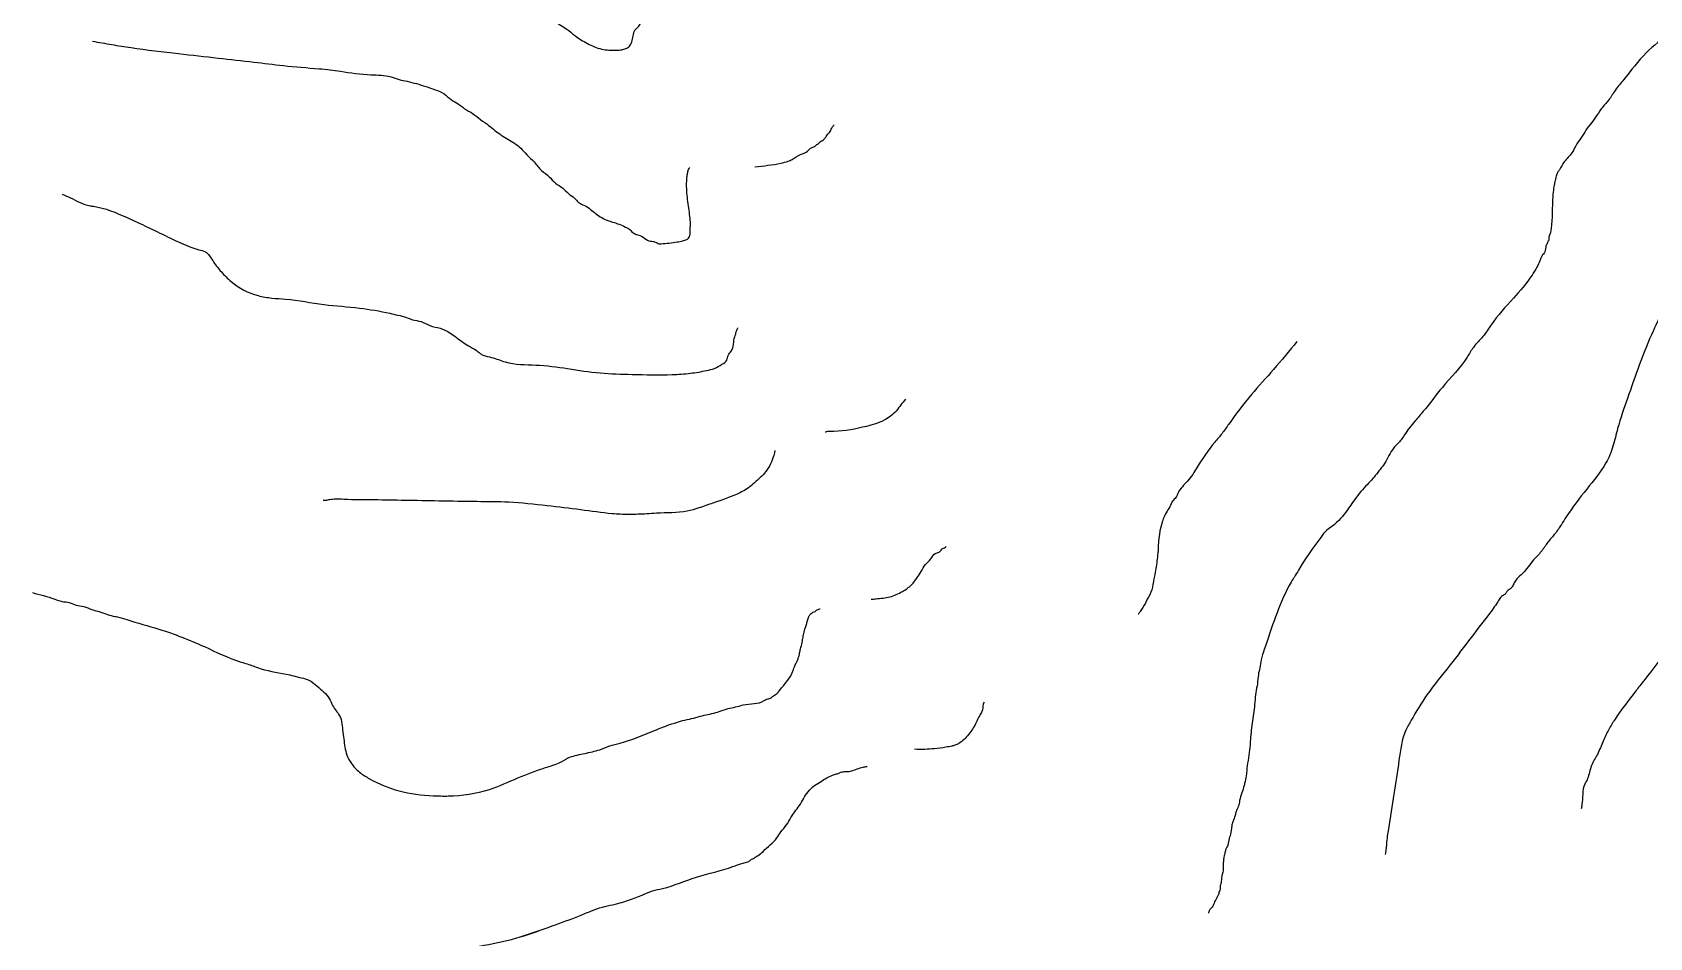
# Model space of a CAD drawing. Extents: x 366044 to 388405, y 4538112 to 4547939.
# Drawn here: x 384306.9 to 384417.3, y 4538317.9 to 4538379.7 of the extents above; entities that cross this region are included whole.
import ezdxf

# ---------------------------------------------------------------- set-up
doc = ezdxf.new("R2010")
doc.units = 0
for name, color, linetype in [('_DOSYADAN_EKLENDI', 7, 'Continuous'), ('Egri_1m', 7, 'Continuous'), ('NADI', 7, 'Continuous')]:
    doc.layers.add(name, color=color, linetype=linetype)

msp = doc.modelspace()

# ---------------------------------------------------------------- linework, layer by layer
at = {"layer": '_DOSYADAN_EKLENDI'}
for points in [[(384307.16397753253, 4538390.470459883), (384310.1626294626, 4538389.980116782), (384313.9844414114, 4538389.448061074), (384317.8973841446, 4538389.119140699), (384321.7850116439, 4538389.024551296), (384325.67165946064, 4538388.871502006), (384329.08664510667, 4538388.49247596), (384332.1215892082, 4538388.119838432), (384332.9691942238, 4538388.017598279), (384333.39212054014, 4538387.958850977), (384333.81373028667, 4538387.886726207), (384333.9296864638, 4538387.826300621), (384334.51044703217, 4538387.582632583), (384336.82075342955, 4538385.847981897), (384338.8966982658, 4538384.088032665), (384340.127307325, 4538382.488484459), (384340.44055363623, 4538381.986169749), (384342.52090704493, 4538380.489290008), (384342.9252841407, 4538380.190110629), (384343.3593850428, 4538379.919669771), (384343.8787386329, 4538379.501604919), (384344.76199511555, 4538378.941372187), (384345.2336415961, 4538378.722754339), (384345.7345273081, 4538378.564025501), (384346.23080255254, 4538378.495850841), (384346.72750243434, 4538378.48885718), (384347.1080338203, 4538378.511698605), (384347.37260902906, 4538378.594965614), (384347.63865376206, 4538378.765922455), (384347.7897220007, 4538379.055764768), (384347.8842816749, 4538379.463509704), (384348.0075854728, 4538379.8415332725), (384348.2755895712, 4538380.129409888), (384348.4261679685, 4538380.390022258), (384348.5455530353, 4538380.534206277), (384348.6639584193, 4538380.619930411), (384348.7818739619, 4538380.6764246), (384348.8245702056, 4538380.695647131)], [(384308.9228007161, 4538368.651305175), (384309.47955290996, 4538368.413824112), (384310.8154981537, 4538367.865079601), (384311.04888003203, 4538367.831918262), (384313.3461172301, 4538367.062347137), (384316.10228072264, 4538365.758774237), (384318.25138873036, 4538364.874740462), (384318.687448998, 4538364.721219376), (384318.9466359515, 4538364.482957006), (384319.2603721042, 4538364.00987224), (384319.7758069633, 4538363.3579678405), (384320.43741164723, 4538362.703606319), (384322.292710481, 4538361.736796957), (384323.2257481531, 4538361.574921655), (384324.1602553493, 4538361.5007361835), (384326.7859239412, 4538361.134978599), (384329.2089141439, 4538360.88958076), (384331.27913740155, 4538360.53316024), (384331.83262337034, 4538360.406903401), (384332.4148534629, 4538360.250925194), (384332.82167976553, 4538360.097895533), (384333.40439969936, 4538359.971147269), (384334.01390439126, 4538359.697757863), (384334.7125805021, 4538359.510584014), (384336.6516624999, 4538358.30846083), (384337.17297545547, 4538358.007315753), (384337.4326522505, 4538357.798283328), (384337.6353306398, 4538357.6779235825), (384338.21756073233, 4538357.521945375), (384339.14814919746, 4538357.213920356), (384341.25005562685, 4538357.00315813), (384343.4099401449, 4538356.762183112), (384345.62731291, 4538356.461765358), (384347.8188805998, 4538356.366448634), (384350.5381291833, 4538356.3499761), (384351.7971490424, 4538356.445764621), (384352.35406390094, 4538356.524117386), (384352.8822346359, 4538356.632191519), (384353.4401291771, 4538356.769004173), (384353.94200499536, 4538357.05294939), (384354.2684770238, 4538357.339843157), (384354.3615671739, 4538357.659898263), (384354.57110334246, 4538357.948757727), (384354.82162966905, 4538358.938644412), (384354.8830366472, 4538359.113041225), (384354.9147198191, 4538359.258699519), (384355.0063404451, 4538359.4910647925), (384355.03663527407, 4538359.552373737)], [(384364.1238044907, 4538341.021455282), (384364.4643338822, 4538341.058214293), (384365.4022699681, 4538341.188638426), (384366.25642289006, 4538341.554376382), (384366.87817361654, 4538342.011735564), (384367.2665424645, 4538342.502256086), (384367.5365059286, 4538342.907052475), (384367.83717288164, 4538343.39904727), (384368.1943483992, 4538343.773139442), (384368.49305598676, 4538344.148214463), (384368.75763119565, 4538344.231481473), (384369.0548692591, 4538344.518866663), (384369.2020187668, 4538344.574869428), (384369.242687202, 4538344.613333603)], [(384364.1238044907, 4538341.021455282), (384364.4643338822, 4538341.058214293), (384365.4022699681, 4538341.188638426), (384366.25642289006, 4538341.554376382), (384366.87817361654, 4538342.011735564), (384367.2665424645, 4538342.502256086), (384367.5365059286, 4538342.907052475), (384367.83717288164, 4538343.39904727), (384368.1943483992, 4538343.773139442), (384368.49305598676, 4538344.148214463), (384368.75763119565, 4538344.231481473), (384369.0548692591, 4538344.518866663), (384369.2020187668, 4538344.574869428), (384369.242687202, 4538344.613333603)], [(384306.877592682, 4538341.477728507), (384308.4066582728, 4538341.03568691), (384308.9011864704, 4538340.881182975), (384309.4259283157, 4538340.784647504), (384309.8619885833, 4538340.631126419), (384310.3867304286, 4538340.534590948), (384310.9387468733, 4538340.320644278), (384311.4917430008, 4538340.165157495), (384312.01501532196, 4538339.980932192), (384312.510033361, 4538339.8556582015), (384312.68494730943, 4538339.823479712), (384313.32515549037, 4538339.637288712), (384315.507416194, 4538338.986603059), (384318.6163466318, 4538337.79405284), (384321.05534508225, 4538336.758955101), (384321.8407434053, 4538336.511847091), (384322.2475697079, 4538336.35881743), (384324.1993875815, 4538335.91667278), (384325.24789158936, 4538335.66514195), (384325.742419787, 4538335.510638017), (384326.17603084765, 4538335.210967213), (384326.66615047277, 4538334.793393786), (384327.06856820296, 4538334.3772946345), (384327.32334658434, 4538333.875962773), (384327.55085036607, 4538333.492042111), (384327.7798236721, 4538333.19581128), (384328.0540391907, 4538332.109389125), (384328.1314544166, 4538331.494086036), (384328.34671216394, 4538330.379416786), (384328.6589787924, 4538329.818642189), (384329.2046272992, 4538329.224706252), (384329.89889483777, 4538328.774462911), (384331.9028127033, 4538327.951346145), (384334.23663148703, 4538327.61973275), (384335.25982026086, 4538327.602532893), (384338.0746082013, 4538328.05226518), (384340.01776544773, 4538328.838269583), (384341.9009852401, 4538329.537567004), (384342.7833924443, 4538329.844353647), (384342.97931582143, 4538329.933760594), (384343.1668758439, 4538330.042544206), (384343.3544293837, 4538330.151343081), (384343.55033331277, 4538330.24079582), (384344.05785707926, 4538330.391764067), (384344.5767316754, 4538330.506678429), (384345.0963282237, 4538330.618893791), (384345.6060178468, 4538330.761765033), (384346.2828076135, 4538331.01353176), (384346.9878516623, 4538331.206347178), (384349.28279617126, 4538332.044914372), (384350.0482675156, 4538332.353666714), (384350.69533347595, 4538332.576694923), (384351.2537178587, 4538332.7427375205), (384351.8700803298, 4538332.878567324), (384352.4576986775, 4538333.044118494), (384353.51452998875, 4538333.289496705), (384354.48463908787, 4538333.594809077), (384354.9835758578, 4538333.703374634), (384355.394810733, 4538333.813414465), (384356.8326632716, 4538334.110864042), (384356.9213448492, 4538334.167849656), (384357.0684943569, 4538334.223852421), (384357.1859200582, 4538334.251116668), (384357.30383560085, 4538334.307610857), (384357.3930070199, 4538334.393826414), (384357.6590517528, 4538334.5647832565), (384357.80767078453, 4538334.708475851), (384357.8973320449, 4538334.823921352), (384358.76618020836, 4538336.066557614), (384358.88899416476, 4538336.415351238), (384359.01033859706, 4538336.676455032), (384359.1009795403, 4538336.8503604205), (384359.2252630209, 4538337.2868438745), (384359.28862936463, 4538337.57816046), (384359.38122967334, 4538337.868985623), (384359.4465553826, 4538338.277221984), (384359.51041156764, 4538338.597768514), (384359.6044814005, 4538338.976283507), (384359.69659186783, 4538339.237878726), (384359.75946837006, 4538339.499965369), (384359.8520686788, 4538339.790790531), (384359.9427096221, 4538339.964695919), (384360.03188104107, 4538340.050911476), (384360.1502864251, 4538340.136635609), (384360.2974359327, 4538340.192638374), (384360.3866073518, 4538340.278853931), (384360.50452289433, 4538340.335348121), (384360.62194859557, 4538340.362612367), (384360.6483309665, 4538340.370041404)]]:
    msp.add_spline(points, degree=3, dxfattribs=at)
at = {"layer": 'Egri_1m'}
for points in [[(384472.60114291095, 4538417.754600259), (384470.8088366389, 4538416.593255744), (384468.6678721714, 4538415.437820797), (384466.50174757506, 4538414.515343643), (384464.393732678, 4538413.591881561), (384462.28669146117, 4538412.726535812), (384460.2997643637, 4538412.091685536), (384459.48136017285, 4538411.814892865), (384458.48960056447, 4538411.599171309), (384455.55116603064, 4538411.416444833), (384452.93330852286, 4538411.286417588), (384452.1483407426, 4538411.270655948), (384449.9982818698, 4538411.307098277), (384447.52861965087, 4538411.348957709), (384446.3083159662, 4538411.369641193), (384445.75578698306, 4538411.349939842), (384443.6018333893, 4538411.153916841), (384443.10644042515, 4538411.075114231), (384442.34809329413, 4538410.913569294), (384441.9679460483, 4538410.774680494), (384441.38392801496, 4538410.610180776), (384440.97131803876, 4538410.268377277), (384440.7645262107, 4538410.06841736), (384440.5853287119, 4538409.780790483), (384440.4041838526, 4538409.376930941), (384440.2806618525, 4538408.943028303), (384440.1847341818, 4538408.421458704), (384439.9133481766, 4538406.10074512), (384439.90458505467, 4538405.57769813), (384439.86530656286, 4538404.967969104), (384439.7310740805, 4538403.894786811), (384439.693256109, 4538403.372232284), (384439.6596641419, 4538401.3672188185), (384439.6338616163, 4538399.827136013), (384439.5660151149, 4538399.246957618), (384439.5030370146, 4538398.957360884), (384439.46960060415, 4538398.696329853), (384439.4376247138, 4538398.522473319), (384439.34802596446, 4538398.378659881), (384439.22791184514, 4538398.1481644055), (384439.1683416256, 4538398.061974835), (384439.0792297162, 4538397.947219562), (384438.9300607472, 4538397.717216552), (384438.60315479967, 4538397.286761163), (384438.1300009238, 4538396.800651761), (384436.42534604087, 4538395.666888022), (384435.89554298605, 4538395.268938045), (384434.1913749431, 4538394.164232472), (384433.74727591686, 4538393.677630606), (384433.217472862, 4538393.279680629), (384432.80340236553, 4538392.850702631), (384432.3021673202, 4538392.423202027), (384430.9688965612, 4538390.905280096), (384430.7892122223, 4538390.588595052), (384430.52138965426, 4538390.215271067), (384430.25454076636, 4538389.900063414), (384429.8346281887, 4538389.122387421), (384429.0311604845, 4538388.002415465), (384428.91153320525, 4538387.800978158), (384428.7923927661, 4538387.628599016), (384428.7027940167, 4538387.484785578), (384428.4369188091, 4538387.227694258), (384428.3192388903, 4538387.142489615), (384428.2010721313, 4538387.028226806), (384428.02479567303, 4538386.9149489235), (384427.72937877564, 4538386.629291901), (384426.10653320054, 4538385.174410942), (384424.51663719583, 4538383.951502848), (384422.6933287138, 4538382.674418134), (384420.7218249431, 4538381.225446741), (384418.69026411267, 4538379.661227612), (384417.01076935855, 4538378.294506079), (384415.4983011007, 4538376.488957271), (384414.9045462653, 4538375.743294228), (384414.45752619836, 4538375.082343365), (384413.9533701124, 4538374.480493763), (384413.5659202651, 4538373.905732471), (384412.82250962075, 4538372.901008251), (384412.64331212186, 4538372.613381373), (384412.4646014632, 4538372.354812661), (384412.1357481552, 4538371.808124607), (384411.95606381627, 4538371.491439563), (384411.4223660406, 4538370.861024257), (384411.0935127327, 4538370.314336203), (384410.9743722935, 4538370.1419570595), (384410.88282618375, 4538369.881910956), (384410.78933271347, 4538369.505632189), (384410.72586777306, 4538369.186977289), (384410.6589949519, 4538368.664915225), (384410.6177690997, 4538367.938953536), (384410.4074138343, 4538365.7916040225), (384410.37592478417, 4538365.646805654), (384410.3739774239, 4538365.530572993), (384410.31440720434, 4538365.444383422), (384410.25386330456, 4538365.3000775175), (384410.1623171947, 4538365.040031414), (384410.0683368844, 4538364.634694479), (384409.9501701255, 4538364.52043167), (384409.860084536, 4538364.347560065), (384409.7690252662, 4538364.116572128), (384409.55833871727, 4538363.684146883), (384409.22948540933, 4538363.13745883), (384407.9533506695, 4538361.560435638), (384406.4408824116, 4538359.754886828), (384405.8752087456, 4538358.95061499), (384405.223344211, 4538358.205936875), (384404.8053789937, 4538357.5444935495), (384403.11420007714, 4538355.480376028), (384401.8080368074, 4538353.845728968), (384401.24479734205, 4538353.186747961), (384400.5018735376, 4538352.211081909), (384400.29313434905, 4538351.894889329), (384399.7899519434, 4538351.351156058), (384399.16178701725, 4538350.286345652), (384398.86442275945, 4538349.884455965), (384398.1820428548, 4538349.053095817), (384397.7679723583, 4538348.624117818), (384396.93642348476, 4538347.56275466), (384396.6385723869, 4538347.131806806), (384395.6026658857, 4538346.015774563), (384395.22008443944, 4538345.73159493), (384394.8050402628, 4538345.244500602), (384393.2852694034, 4538343.0030793), (384392.98644462525, 4538342.514015114), (384392.92687440576, 4538342.427825543), (384392.6575913174, 4538341.96732706), (384391.7208648111, 4538339.832289144), (384390.95700688235, 4538337.607121947), (384390.7414519323, 4538336.884115041), (384390.64503742155, 4538336.333487275), (384390.55057027104, 4538335.899092174), (384390.48175008956, 4538335.260797447), (384390.3843618984, 4538334.652053349), (384390.24672153534, 4538333.375463892), (384390.14884650416, 4538332.737661629), (384390.01120614115, 4538331.461072173), (384389.97338816966, 4538330.938517646), (384389.77471706667, 4538329.488564121), (384389.7393332957, 4538329.111300425), (384389.6434056249, 4538328.589730825), (384389.5809143647, 4538328.329192258), (384389.2728396246, 4538327.288022916), (384389.1788593143, 4538326.882685982), (384389.0277429848, 4538326.536450307), (384388.9652517246, 4538326.275911739), (384388.81267487496, 4538325.842501566), (384388.7511572949, 4538325.640079331), (384388.71772088436, 4538325.3790483), (384388.6222800536, 4538324.8865368655), (384388.5612493139, 4538324.713172796), (384388.4662953233, 4538324.24971953), (384388.4057514235, 4538324.105413627), (384388.31566583394, 4538323.93254202), (384388.2841767838, 4538323.787743653), (384388.25317457377, 4538323.672003453), (384388.18970963336, 4538323.353348552), (384388.1557863827, 4538323.063259356), (384388.14897062123, 4538322.656445028), (384388.11456053046, 4538322.337297664), (384388.0530429505, 4538322.134875429), (384388.0181460196, 4538321.786669899), (384387.95468107925, 4538321.468014998), (384387.95273371873, 4538321.351782334), (384387.92075782845, 4538321.177925802), (384387.8602139288, 4538321.033619899), (384387.82872487855, 4538320.888821531), (384387.7386392891, 4538320.715949926), (384387.67809538933, 4538320.571644022), (384387.6185251698, 4538320.48545445), (384387.55846811004, 4538320.370206715), (384387.4974373702, 4538320.196842645), (384387.43738031056, 4538320.081594909), (384387.3482684013, 4538319.966839636), (384387.25964333204, 4538319.881142529), (384387.16955774254, 4538319.708270924), (384387.1457603661, 4538319.606619614)], [(384472.60114291095, 4538417.754600259), (384470.8088366389, 4538416.593255744), (384468.6678721714, 4538415.437820797), (384466.50174757506, 4538414.515343643), (384464.393732678, 4538413.591881561), (384462.28669146117, 4538412.726535812), (384460.2997643637, 4538412.091685536), (384459.48136017285, 4538411.814892865), (384458.48960056447, 4538411.599171309), (384455.55116603064, 4538411.416444833), (384452.93330852286, 4538411.286417588), (384452.1483407426, 4538411.270655948), (384449.9982818698, 4538411.307098277), (384447.52861965087, 4538411.348957709), (384446.3083159662, 4538411.369641193), (384445.75578698306, 4538411.349939842), (384443.6018333893, 4538411.153916841), (384443.10644042515, 4538411.075114231), (384442.34809329413, 4538410.913569294), (384441.9679460483, 4538410.774680494), (384441.38392801496, 4538410.610180776), (384440.97131803876, 4538410.268377277), (384440.7645262107, 4538410.06841736), (384440.5853287119, 4538409.780790483), (384440.4041838526, 4538409.376930941), (384440.2806618525, 4538408.943028303), (384440.1847341818, 4538408.421458704), (384439.9133481766, 4538406.10074512), (384439.90458505467, 4538405.57769813), (384439.86530656286, 4538404.967969104), (384439.7310740805, 4538403.894786811), (384439.693256109, 4538403.372232284), (384439.6596641419, 4538401.3672188185), (384439.6338616163, 4538399.827136013), (384439.5660151149, 4538399.246957618), (384439.5030370146, 4538398.957360884), (384439.46960060415, 4538398.696329853), (384439.4376247138, 4538398.522473319), (384439.34802596446, 4538398.378659881), (384439.22791184514, 4538398.1481644055), (384439.1683416256, 4538398.061974835), (384439.0792297162, 4538397.947219562), (384438.9300607472, 4538397.717216552), (384438.60315479967, 4538397.286761163), (384438.1300009238, 4538396.800651761), (384436.42534604087, 4538395.666888022), (384435.89554298605, 4538395.268938045), (384434.1913749431, 4538394.164232472), (384433.74727591686, 4538393.677630606), (384433.217472862, 4538393.279680629), (384432.80340236553, 4538392.850702631), (384432.3021673202, 4538392.423202027), (384430.9688965612, 4538390.905280096), (384430.7892122223, 4538390.588595052), (384430.52138965426, 4538390.215271067), (384430.25454076636, 4538389.900063414), (384429.8346281887, 4538389.122387421), (384429.0311604845, 4538388.002415465), (384428.91153320525, 4538387.800978158), (384428.7923927661, 4538387.628599016), (384428.7027940167, 4538387.484785578), (384428.4369188091, 4538387.227694258), (384428.3192388903, 4538387.142489615), (384428.2010721313, 4538387.028226806), (384428.02479567303, 4538386.9149489235), (384427.72937877564, 4538386.629291901), (384426.10653320054, 4538385.174410942), (384424.51663719583, 4538383.951502848), (384422.6933287138, 4538382.674418134), (384420.7218249431, 4538381.225446741), (384418.69026411267, 4538379.661227612), (384417.01076935855, 4538378.294506079), (384415.4983011007, 4538376.488957271), (384414.9045462653, 4538375.743294228), (384414.45752619836, 4538375.082343365), (384413.9533701124, 4538374.480493763), (384413.5659202651, 4538373.905732471), (384412.82250962075, 4538372.901008251), (384412.64331212186, 4538372.613381373), (384412.4646014632, 4538372.354812661), (384412.1357481552, 4538371.808124607), (384411.95606381627, 4538371.491439563), (384411.4223660406, 4538370.861024257), (384411.0935127327, 4538370.314336203), (384410.9743722935, 4538370.1419570595), (384410.88282618375, 4538369.881910956), (384410.78933271347, 4538369.505632189), (384410.72586777306, 4538369.186977289), (384410.6589949519, 4538368.664915225), (384410.6177690997, 4538367.938953536), (384410.4074138343, 4538365.7916040225), (384410.37592478417, 4538365.646805654), (384410.3739774239, 4538365.530572993), (384410.31440720434, 4538365.444383422), (384410.25386330456, 4538365.3000775175), (384410.1623171947, 4538365.040031414), (384410.0683368844, 4538364.634694479), (384409.9501701255, 4538364.52043167), (384409.860084536, 4538364.347560065), (384409.7690252662, 4538364.116572128), (384409.55833871727, 4538363.684146883), (384409.22948540933, 4538363.13745883), (384407.9533506695, 4538361.560435638), (384406.4408824116, 4538359.754886828), (384405.8752087456, 4538358.95061499), (384405.223344211, 4538358.205936875), (384404.8053789937, 4538357.5444935495), (384403.11420007714, 4538355.480376028), (384401.8080368074, 4538353.845728968), (384401.24479734205, 4538353.186747961), (384400.5018735376, 4538352.211081909), (384400.29313434905, 4538351.894889329), (384399.7899519434, 4538351.351156058), (384399.16178701725, 4538350.286345652), (384398.86442275945, 4538349.884455965), (384398.1820428548, 4538349.053095817), (384397.7679723583, 4538348.624117818), (384396.93642348476, 4538347.56275466), (384396.6385723869, 4538347.131806806), (384395.6026658857, 4538346.015774563), (384395.22008443944, 4538345.73159493), (384394.8050402628, 4538345.244500602), (384393.2852694034, 4538343.0030793), (384392.98644462525, 4538342.514015114), (384392.92687440576, 4538342.427825543), (384392.6575913174, 4538341.96732706), (384391.7208648111, 4538339.832289144), (384390.95700688235, 4538337.607121947), (384390.7414519323, 4538336.884115041), (384390.64503742155, 4538336.333487275), (384390.55057027104, 4538335.899092174), (384390.48175008956, 4538335.260797447), (384390.3843618984, 4538334.652053349), (384390.24672153534, 4538333.375463892), (384390.14884650416, 4538332.737661629), (384390.01120614115, 4538331.461072173), (384389.97338816966, 4538330.938517646), (384389.77471706667, 4538329.488564121), (384389.7393332957, 4538329.111300425), (384389.6434056249, 4538328.589730825), (384389.5809143647, 4538328.329192258), (384389.2728396246, 4538327.288022916), (384389.1788593143, 4538326.882685982), (384389.0277429848, 4538326.536450307), (384388.9652517246, 4538326.275911739), (384388.81267487496, 4538325.842501566), (384388.7511572949, 4538325.640079331), (384388.71772088436, 4538325.3790483), (384388.6222800536, 4538324.8865368655), (384388.5612493139, 4538324.713172796), (384388.4662953233, 4538324.24971953), (384388.4057514235, 4538324.105413627), (384388.31566583394, 4538323.93254202), (384388.2841767838, 4538323.787743653), (384388.25317457377, 4538323.672003453), (384388.18970963336, 4538323.353348552), (384388.1557863827, 4538323.063259356), (384388.14897062123, 4538322.656445028), (384388.11456053046, 4538322.337297664), (384388.0530429505, 4538322.134875429), (384388.0181460196, 4538321.786669899), (384387.95468107925, 4538321.468014998), (384387.95273371873, 4538321.351782334), (384387.92075782845, 4538321.177925802), (384387.8602139288, 4538321.033619899), (384387.82872487855, 4538320.888821531), (384387.7386392891, 4538320.715949926), (384387.67809538933, 4538320.571644022), (384387.6185251698, 4538320.48545445), (384387.55846811004, 4538320.370206715), (384387.4974373702, 4538320.196842645), (384387.43738031056, 4538320.081594909), (384387.3482684013, 4538319.966839636), (384387.25964333204, 4538319.881142529), (384387.16955774254, 4538319.708270924), (384387.1457603661, 4538319.606619614)], [(384599.2314345027, 4538387.197667333), (384598.1758461341, 4538387.215547354), (384595.5222767618, 4538387.260494681), (384593.39310063963, 4538387.26738576), (384592.4585115328, 4538387.195694708), (384590.3847239941, 4538387.026604525), (384588.13499863015, 4538386.802146764), (384586.0864623646, 4538386.399238107), (384583.8274535293, 4538385.620634549), (384581.39152966114, 4538384.728332279), (384579.04406330944, 4538383.892879364), (384576.54933063156, 4538382.972399379), (384573.78971400805, 4538381.910536891), (384572.5858435217, 4538381.434973224), (384572.1766248724, 4538381.383557062), (384571.7362917051, 4538381.215972551), (384568.99508590216, 4538379.511973638), (384566.7267935957, 4538378.179224283), (384564.7841484597, 4538377.132697418), (384561.72071571264, 4538375.346634992), (384559.78393382154, 4538374.650094947), (384559.0796939161, 4538374.399459072), (384556.96941721824, 4538373.793379291), (384556.206368503, 4538373.514565702), (384555.444785599, 4538373.323248818), (384554.5646078681, 4538373.017245368), (384552.625871562, 4538372.204043048), (384550.9437129379, 4538371.0364085715), (384548.7585035068, 4538369.439687323), (384548.04986616754, 4538368.926561334), (384547.3426946396, 4538368.50093205), (384545.36502615566, 4538367.104912292), (384544.77547224716, 4538366.735638439), (384544.2437499409, 4538366.336211164), (384543.24253436417, 4538365.769693306), (384542.03280063294, 4538364.94414282), (384541.56281875883, 4538364.747886669), (384540.9727762466, 4538364.349447247), (384540.49790833506, 4538363.861535414), (384540.2019098714, 4538363.6039845655), (384539.8198969101, 4538363.435412203), (384539.0237792618, 4538362.923767994), (384538.6106517825, 4538362.639027285), (384538.1989901144, 4538362.441783281), (384537.25462893257, 4538361.786780865), (384536.8726159711, 4538361.618208502), (384536.75402114424, 4538361.503521937), (384536.5771061113, 4538361.389823223), (384536.3710309755, 4538361.276618437), (384536.163978632, 4538361.105082514), (384535.8990946864, 4538360.963700012), (384535.81014856615, 4538360.877685089), (384535.10835167934, 4538360.772877055), (384534.4046003776, 4538360.5514067495), (384533.090441328, 4538360.456971177), (384532.47807916516, 4538360.467343638), (384531.953685915, 4538360.505399886), (384531.48907868215, 4538360.629964984), (384530.76496214484, 4538360.933968832), (384528.60580483405, 4538362.633450723), (384527.9439173328, 4538363.1697912635), (384527.28056402015, 4538363.6186351), (384525.205466792, 4538365.112476232), (384524.6014108929, 4538365.618663353), (384524.0245606817, 4538366.007694274), (384523.39183328336, 4538366.5435408885), (384521.11701276805, 4538368.3033296205), (384518.9573668535, 4538369.97364594), (384516.7112178376, 4538371.703775179), (384515.1279335303, 4538372.955895012), (384514.3780771163, 4538373.464551765), (384513.5951517692, 4538373.740377898), (384512.8695694207, 4538373.9568850435), (384512.1143383653, 4538374.144720546), (384509.8792711138, 4538374.795229831), (384507.4435033673, 4538375.653355582), (384505.00822422473, 4538376.5406469), (384502.5744108933, 4538377.5154349245), (384501.82113425306, 4538377.8199327), (384501.4459617441, 4538378.059678294), (384499.5759624445, 4538379.608393075), (384497.6486201464, 4538381.216426847), (384496.1265876676, 4538382.642552237), (384495.49581468425, 4538383.2950611245), (384493.87082269846, 4538385.53979813), (384493.4145217293, 4538386.16017789), (384493.10255546385, 4538386.690591312), (384491.9353302585, 4538388.402445263), (384491.5091665998, 4538389.080662234), (384489.9395631975, 4538391.149417978), (384489.56829951855, 4538391.622488115), (384489.33746171347, 4538391.7722673705), (384488.9341063089, 4538392.070838025), (384488.2678213739, 4538392.344688453), (384487.7191540582, 4538392.674894311), (384487.10972351785, 4538392.86026018), (384486.5600789947, 4538393.132134901), (384486.0089686604, 4538393.316512917), (384485.3990495163, 4538393.472713218), (384484.76143608044, 4538393.71690415), (384484.0630594199, 4538393.816255095), (384481.8503118187, 4538394.057952501), (384481.0936149523, 4538394.158291298), (384478.87744712486, 4538394.195829726), (384476.54170726304, 4538394.060350451), (384475.75340727484, 4538394.015355334), (384474.8168637529, 4538393.827002009), (384474.02612074604, 4538393.636179051), (384471.2684585374, 4538392.690978838), (384469.2709134216, 4538391.849598804), (384466.8014320168, 4538390.695300346), (384466.00433716114, 4538390.125325002), (384464.32315574447, 4538389.0160216605), (384462.66966861964, 4538387.818727688), (384460.9563954776, 4538386.534924863), (384459.1848021295, 4538385.252109892), (384457.3242626613, 4538383.883279996), (384455.61245533044, 4538382.686973876), (384453.54486351885, 4538381.146608058), (384451.4189515012, 4538379.607230093), (384449.7946244794, 4538378.409442193), (384447.87641833676, 4538377.099793405), (384445.69063776726, 4538375.502803697), (384445.27837977395, 4538375.27635327), (384444.45190886094, 4538374.706774825), (384443.6273928744, 4538374.2538739685), (384442.98081562336, 4538373.973030315), (384442.6560442898, 4538373.745092594), (384442.0614121233, 4538373.084038573), (384440.68979917036, 4538371.327334921), (384439.19808675593, 4538369.368411754), (384437.61739945936, 4538367.323457118), (384435.82763781905, 4538364.9902514955), (384434.4219677166, 4538362.942338021), (384433.102339926, 4538360.805434238), (384431.89939026476, 4538358.666557896), (384431.3028030514, 4538357.888822689), (384430.7630886176, 4538357.022590313), (384429.2081495213, 4538354.772950462), (384427.826761334, 4538352.432840884), (384427.40274750616, 4538351.506295356), (384427.0672197987, 4538350.636611003), (384426.94272148184, 4538350.17185882), (384425.9186991084, 4538348.26338601), (384424.2645211339, 4538345.315138466), (384422.0833365301, 4538342.259086251), (384420.2046000077, 4538339.83984916), (384418.8927924046, 4538338.169670118), (384418.35503301764, 4538337.420118929), (384416.7145403712, 4538335.288639682), (384416.2074168017, 4538334.626106243), (384414.89365415165, 4538332.839246016), (384414.4735504175, 4538332.146062858), (384414.08066116885, 4538331.335705377), (384413.686305635, 4538330.437837006), (384413.2943939098, 4538329.685820116), (384413.0167165055, 4538328.785979188), (384412.9559336323, 4538328.641113986), (384412.83534540905, 4538328.409724174), (384412.63686765253, 4538327.012508787), (384412.5851345923, 4538326.720390529)], [(384599.2314345027, 4538387.197667333), (384598.1758461341, 4538387.215547354), (384595.5222767618, 4538387.260494681), (384593.39310063963, 4538387.26738576), (384592.4585115328, 4538387.195694708), (384590.3847239941, 4538387.026604525), (384588.13499863015, 4538386.802146764), (384586.0864623646, 4538386.399238107), (384583.8274535293, 4538385.620634549), (384581.39152966114, 4538384.728332279), (384579.04406330944, 4538383.892879364), (384576.54933063156, 4538382.972399379), (384573.78971400805, 4538381.910536891), (384572.5858435217, 4538381.434973224), (384572.1766248724, 4538381.383557062), (384571.7362917051, 4538381.215972551), (384568.99508590216, 4538379.511973638), (384566.7267935957, 4538378.179224283), (384564.7841484597, 4538377.132697418), (384561.72071571264, 4538375.346634992), (384559.78393382154, 4538374.650094947), (384559.0796939161, 4538374.399459072), (384556.96941721824, 4538373.793379291), (384556.206368503, 4538373.514565702), (384555.444785599, 4538373.323248818), (384554.5646078681, 4538373.017245368), (384552.625871562, 4538372.204043048), (384550.9437129379, 4538371.0364085715), (384548.7585035068, 4538369.439687323), (384548.04986616754, 4538368.926561334), (384547.3426946396, 4538368.50093205), (384545.36502615566, 4538367.104912292), (384544.77547224716, 4538366.735638439), (384544.2437499409, 4538366.336211164), (384543.24253436417, 4538365.769693306), (384542.03280063294, 4538364.94414282), (384541.56281875883, 4538364.747886669), (384540.9727762466, 4538364.349447247), (384540.49790833506, 4538363.861535414), (384540.2019098714, 4538363.6039845655), (384539.8198969101, 4538363.435412203), (384539.0237792618, 4538362.923767994), (384538.6106517825, 4538362.639027285), (384538.1989901144, 4538362.441783281), (384537.25462893257, 4538361.786780865), (384536.8726159711, 4538361.618208502), (384536.75402114424, 4538361.503521937), (384536.5771061113, 4538361.389823223), (384536.3710309755, 4538361.276618437), (384536.163978632, 4538361.105082514), (384535.8990946864, 4538360.963700012), (384535.81014856615, 4538360.877685089), (384535.10835167934, 4538360.772877055), (384534.4046003776, 4538360.5514067495), (384533.090441328, 4538360.456971177), (384532.47807916516, 4538360.467343638), (384531.953685915, 4538360.505399886), (384531.48907868215, 4538360.629964984), (384530.76496214484, 4538360.933968832), (384528.60580483405, 4538362.633450723), (384527.9439173328, 4538363.1697912635), (384527.28056402015, 4538363.6186351), (384525.205466792, 4538365.112476232), (384524.6014108929, 4538365.618663353), (384524.0245606817, 4538366.007694274), (384523.39183328336, 4538366.5435408885), (384521.11701276805, 4538368.3033296205), (384518.9573668535, 4538369.97364594), (384516.7112178376, 4538371.703775179), (384515.1279335303, 4538372.955895012), (384514.3780771163, 4538373.464551765), (384513.5951517692, 4538373.740377898), (384512.8695694207, 4538373.9568850435), (384512.1143383653, 4538374.144720546), (384509.8792711138, 4538374.795229831), (384507.4435033673, 4538375.653355582), (384505.00822422473, 4538376.5406469), (384502.5744108933, 4538377.5154349245), (384501.82113425306, 4538377.8199327), (384501.4459617441, 4538378.059678294), (384499.5759624445, 4538379.608393075), (384497.6486201464, 4538381.216426847), (384496.1265876676, 4538382.642552237), (384495.49581468425, 4538383.2950611245), (384493.87082269846, 4538385.53979813), (384493.4145217293, 4538386.16017789), (384493.10255546385, 4538386.690591312), (384491.9353302585, 4538388.402445263), (384491.5091665998, 4538389.080662234), (384489.9395631975, 4538391.149417978), (384489.56829951855, 4538391.622488115), (384489.33746171347, 4538391.7722673705), (384488.9341063089, 4538392.070838025), (384488.2678213739, 4538392.344688453), (384487.7191540582, 4538392.674894311), (384487.10972351785, 4538392.86026018), (384486.5600789947, 4538393.132134901), (384486.0089686604, 4538393.316512917), (384485.3990495163, 4538393.472713218), (384484.76143608044, 4538393.71690415), (384484.0630594199, 4538393.816255095), (384481.8503118187, 4538394.057952501), (384481.0936149523, 4538394.158291298), (384478.87744712486, 4538394.195829726), (384476.54170726304, 4538394.060350451), (384475.75340727484, 4538394.015355334), (384474.8168637529, 4538393.827002009), (384474.02612074604, 4538393.636179051), (384471.2684585374, 4538392.690978838), (384469.2709134216, 4538391.849598804), (384466.8014320168, 4538390.695300346), (384466.00433716114, 4538390.125325002), (384464.32315574447, 4538389.0160216605), (384462.66966861964, 4538387.818727688), (384460.9563954776, 4538386.534924863), (384459.1848021295, 4538385.252109892), (384457.3242626613, 4538383.883279996), (384455.61245533044, 4538382.686973876), (384453.54486351885, 4538381.146608058), (384451.4189515012, 4538379.607230093), (384449.7946244794, 4538378.409442193), (384447.87641833676, 4538377.099793405), (384445.69063776726, 4538375.502803697), (384445.27837977395, 4538375.27635327), (384444.45190886094, 4538374.706774825), (384443.6273928744, 4538374.2538739685), (384442.98081562336, 4538373.973030315), (384442.6560442898, 4538373.745092594), (384442.0614121233, 4538373.084038573), (384440.68979917036, 4538371.327334921), (384439.19808675593, 4538369.368411754), (384437.61739945936, 4538367.323457118), (384435.82763781905, 4538364.9902514955), (384434.4219677166, 4538362.942338021), (384433.102339926, 4538360.805434238), (384431.89939026476, 4538358.666557896), (384431.3028030514, 4538357.888822689), (384430.7630886176, 4538357.022590313), (384429.2081495213, 4538354.772950462), (384427.826761334, 4538352.432840884), (384427.40274750616, 4538351.506295356), (384427.0672197987, 4538350.636611003), (384426.94272148184, 4538350.17185882), (384425.9186991084, 4538348.26338601), (384424.2645211339, 4538345.315138466), (384422.0833365301, 4538342.259086251), (384420.2046000077, 4538339.83984916), (384418.8927924046, 4538338.169670118), (384418.35503301764, 4538337.420118929), (384416.7145403712, 4538335.288639682), (384416.2074168017, 4538334.626106243), (384414.89365415165, 4538332.839246016), (384414.4735504175, 4538332.146062858), (384414.08066116885, 4538331.335705377), (384413.686305635, 4538330.437837006), (384413.2943939098, 4538329.685820116), (384413.0167165055, 4538328.785979188), (384412.9559336323, 4538328.641113986), (384412.83534540905, 4538328.409724174), (384412.63686765253, 4538327.012508787), (384412.5851345923, 4538326.720390529)], [(384310.97476161923, 4538379.102321293), (384312.2914238821, 4538378.86732954), (384313.611784924, 4538378.657367157), (384316.8636176905, 4538378.2532687355), (384319.56427021883, 4538377.945767148), (384322.0036321631, 4538377.671776438), (384324.0071848876, 4538377.434248451), (384326.44752157084, 4538377.218423953), (384327.20279425324, 4538377.147466403), (384327.8994066877, 4538377.048409696), (384329.99021873006, 4538376.809405787), (384331.3553318987, 4538376.669950559), (384331.90505002846, 4538376.4861044055), (384332.45574289694, 4538376.360424465), (384333.737953684, 4538376.006785199), (384334.36407628586, 4538375.782970978), (384334.97261677, 4538375.503295705), (384335.460750435, 4538375.116851757), (384335.95034620824, 4538374.817657126), (384336.3812817335, 4538374.49036334), (384336.928563016, 4538374.161101654), (384337.47438219003, 4538373.74459065), (384338.0206887335, 4538373.357162753), (384338.45113688934, 4538373.00078586), (384338.8853641892, 4538372.696831736), (384339.33986110054, 4538372.419159943), (384339.7886904108, 4538372.133967436), (384340.2059149074, 4538371.807451162), (384340.63441358536, 4538371.334741842), (384341.1210851419, 4538370.8610485755), (384341.63489365997, 4538370.270530908), (384342.1516263947, 4538369.854511879), (384342.58061244217, 4538369.4108856665), (384343.06972084596, 4538369.082607931), (384343.47059519304, 4538368.697639906), (384343.87293164845, 4538368.399921199), (384344.1589223468, 4538368.104170391), (384344.5627209106, 4538367.893701004), (384344.9655447355, 4538367.625065404), (384345.7416185766, 4538367.059203072), (384346.11681807047, 4538366.878308766), (384346.49299230333, 4538366.755580672), (384347.36022441793, 4538366.420907266), (384347.6481645941, 4538366.241488884), (384347.96372910106, 4538365.974329206), (384348.4552743522, 4538365.791467003), (384348.85809817706, 4538365.522831403), (384349.26384621864, 4538365.428694441), (384349.5241620639, 4538365.337017351), (384349.6395330822, 4538365.276883241), (384349.7849652786, 4538365.274423368), (384350.8926868187, 4538365.401143868), (384351.2722726378, 4538365.48199752), (384351.53551269975, 4538365.564819067), (384351.62374675646, 4538365.6215093555), (384351.74399146927, 4538365.852206307), (384351.779901081, 4538366.258877822), (384351.78818636166, 4538366.753290628), (384351.7387861333, 4538367.27777049), (384351.5837622757, 4538368.44404659), (384351.5353367864, 4538369.026692665), (384351.5475210226, 4538369.753770323), (384351.58099378704, 4538370.015026304), (384351.6435529907, 4538370.275790312), (384351.7041627166, 4538370.420221895), (384351.75784389314, 4538370.487195726)], [(384356.1868481391, 4538370.5295404745), (384357.96554507414, 4538370.7797770705), (384358.4624513892, 4538370.916829034), (384358.7261788205, 4538371.028733688), (384359.3137560397, 4538371.367891473), (384359.69480396714, 4538371.535994442), (384359.990054685, 4538371.7928226525), (384360.2833559252, 4538371.933318441), (384360.4603114081, 4538372.075782125), (384360.5781192737, 4538372.161063545), (384360.66684069985, 4538372.24683694), (384360.81373500463, 4538372.331626386), (384360.991177857, 4538372.503173178), (384361.050812844, 4538372.589438547), (384361.14050900907, 4538372.733378156), (384361.28837805276, 4538372.876333815), (384361.43868394376, 4538373.164705005), (384361.55795391765, 4538373.337235746), (384361.6091018424, 4538373.384741457)], [(384356.1868481391, 4538370.5295404745), (384357.96554507414, 4538370.7797770705), (384358.4624513892, 4538370.916829034), (384358.7261788205, 4538371.028733688), (384359.3137560397, 4538371.367891473), (384359.69480396714, 4538371.535994442), (384359.990054685, 4538371.7928226525), (384360.2833559252, 4538371.933318441), (384360.4603114081, 4538372.075782125), (384360.5781192737, 4538372.161063545), (384360.66684069985, 4538372.24683694), (384360.81373500463, 4538372.331626386), (384360.991177857, 4538372.503173178), (384361.050812844, 4538372.589438547), (384361.14050900907, 4538372.733378156), (384361.28837805276, 4538372.876333815), (384361.43868394376, 4538373.164705005), (384361.55795391765, 4538373.337235746), (384361.6091018424, 4538373.384741457)], [(384393.18288834725, 4538358.600123974), (384391.59095739457, 4538356.706888267), (384390.0759254049, 4538354.984059955), (384388.5268798173, 4538352.970391554), (384388.079157343, 4538352.3368615005), (384387.5736585432, 4538351.733452027), (384386.379569233, 4538350.034327428), (384385.7225516372, 4538349.083785545), (384385.06797472487, 4538348.278910511), (384384.91694406566, 4538347.96091147), (384384.7091133541, 4538347.73129975), (384384.4983538226, 4538347.3268878115), (384384.25846205984, 4538346.922969478), (384384.1074314007, 4538346.604970438), (384383.9549363315, 4538346.19957129), (384383.6877089154, 4538344.16418426), (384383.5536070705, 4538343.117357376), (384383.457423917, 4538342.59443754), (384383.05478621507, 4538341.173319296), (384382.9649488383, 4538341.029133265), (384382.84402668354, 4538340.768907358), (384382.48467717617, 4538340.192163228), (384382.36521943146, 4538340.019337431), (384382.35850657907, 4538340.009229555)], [(384393.18288834725, 4538358.600123974), (384391.59095739457, 4538356.706888267), (384390.0759254049, 4538354.984059955), (384388.5268798173, 4538352.970391554), (384388.079157343, 4538352.3368615005), (384387.5736585432, 4538351.733452027), (384386.379569233, 4538350.034327428), (384385.7225516372, 4538349.083785545), (384385.06797472487, 4538348.278910511), (384384.91694406566, 4538347.96091147), (384384.7091133541, 4538347.73129975), (384384.4983538226, 4538347.3268878115), (384384.25846205984, 4538346.922969478), (384384.1074314007, 4538346.604970438), (384383.9549363315, 4538346.19957129), (384383.6877089154, 4538344.16418426), (384383.5536070705, 4538343.117357376), (384383.457423917, 4538342.59443754), (384383.05478621507, 4538341.173319296), (384382.9649488383, 4538341.029133265), (384382.84402668354, 4538340.768907358), (384382.48467717617, 4538340.192163228), (384382.36521943146, 4538340.019337431), (384382.35850657907, 4538340.009229555)], [(384366.46345091786, 4538354.664518435), (384366.1557972723, 4538354.29190675), (384365.8285358983, 4538353.861071874), (384365.41498994536, 4538353.489879137), (384365.0033934703, 4538353.235018823), (384364.4172783595, 4538352.983110357), (384363.80353891785, 4538352.818943184), (384361.5866337293, 4538352.478252866), (384361.00393020466, 4538352.429926143), (384360.97960603685, 4538352.422010064)], [(384366.46345091786, 4538354.664518435), (384366.1557972723, 4538354.29190675), (384365.8285358983, 4538353.861071874), (384365.41498994536, 4538353.489879137), (384365.0033934703, 4538353.235018823), (384364.4172783595, 4538352.983110357), (384363.80353891785, 4538352.818943184), (384361.5866337293, 4538352.478252866), (384361.00393020466, 4538352.429926143), (384360.97960603685, 4538352.422010064)], [(384357.56276652287, 4538351.177955324), (384357.36407061043, 4538350.513279756), (384356.8383838824, 4538349.6208026195), (384356.4629939775, 4538349.2369454205), (384356.05648722296, 4538348.877189577), (384355.64802700415, 4538348.556844877), (384355.2032330946, 4538348.309794711), (384353.32902937464, 4538347.585120317), (384352.3633284447, 4538347.2523582), (384351.5740956284, 4538347.032976662), (384349.4769477832, 4538346.89390019), (384348.8069849407, 4538346.847049391), (384347.61346619116, 4538346.809054134), (384347.00265096617, 4538346.819385599), (384346.4504959893, 4538346.85781622), (384344.3019984378, 4538347.1268871855), (384342.00806868996, 4538347.398418021), (384339.3937007404, 4538347.646277471), (384337.2122177941, 4538347.683175561), (384334.6235246977, 4538347.726961293), (384332.29660955485, 4538347.766319255), (384330.23147236556, 4538347.801249446), (384328.13724873716, 4538347.836671613), (384327.4682606336, 4538347.847987026), (384327.089162184, 4538347.796216482), (384326.9432426182, 4538347.769593249), (384326.7207458948, 4538347.750656023)], [(384357.56276652287, 4538351.177955324), (384357.36407061043, 4538350.513279756), (384356.8383838824, 4538349.6208026195), (384356.4629939775, 4538349.2369454205), (384356.05648722296, 4538348.877189577), (384355.64802700415, 4538348.556844877), (384355.2032330946, 4538348.309794711), (384353.32902937464, 4538347.585120317), (384352.3633284447, 4538347.2523582), (384351.5740956284, 4538347.032976662), (384349.4769477832, 4538346.89390019), (384349.4640561697, 4538346.8930051)], [(384371.8309047517, 4538334.007140839), (384371.77803335374, 4538333.8556155665), (384371.68243690935, 4538333.36238719), (384371.5325370908, 4538333.102942627), (384371.14104208065, 4538332.323626255), (384370.93196254905, 4538332.006964093), (384370.605011225, 4538331.604966875), (384370.30911265925, 4538331.318878882), (384369.83908839157, 4538331.064839078), (384369.6343975651, 4538331.010078188), (384369.2255035461, 4538330.929656551), (384368.4377929987, 4538330.826522216), (384367.79656883236, 4538330.7791314535), (384367.09210143593, 4538330.791025196)], [(384371.8309047517, 4538334.007140839), (384371.77803335374, 4538333.8556155665), (384371.68243690935, 4538333.36238719), (384371.5325370908, 4538333.102942627), (384371.14104208065, 4538332.323626255), (384370.93196254905, 4538332.006964093), (384370.605011225, 4538331.604966875), (384370.30911265925, 4538331.318878882), (384369.83908839157, 4538331.064839078), (384369.6343975651, 4538331.010078188), (384369.2255035461, 4538330.929656551), (384368.4377929987, 4538330.826522216), (384367.79656883236, 4538330.7791314535), (384367.09210143593, 4538330.791025196)], [(384326.8352284814, 4538316.186790116), (384328.1661769086, 4538316.2357583055), (384331.4375637616, 4538316.61765013), (384334.94209789985, 4538316.995599612), (384337.7185350955, 4538317.415007883), (384340.17683639406, 4538317.9855317455), (384342.34663352993, 4538318.735817377), (384344.2240199112, 4538319.432752988), (384345.04589529725, 4538319.768622477), (384345.7788754794, 4538320.018553423), (384346.481247279, 4538320.181560241), (384348.5038623895, 4538320.846892914), (384349.208187485, 4538321.126455626), (384349.8814158738, 4538321.289955237), (384352.1974183868, 4538322.066915878), (384354.6873047158, 4538322.782641815), (384355.30322293134, 4538323.0054049585), (384355.6252654206, 4538323.08740116), (384355.77195912175, 4538323.143215145), (384355.86036600167, 4538323.200014714), (384355.94926120556, 4538323.285953256), (384356.09595490684, 4538323.34176724), (384356.21399352135, 4538323.427212993), (384356.4199506918, 4538323.5403193375), (384356.74541144876, 4538323.8262883555), (384357.69362695696, 4538324.742966149), (384357.9627541885, 4538325.146476648), (384358.34992003464, 4538325.635432894), (384358.6496556488, 4538326.125867522), (384358.9187828803, 4538326.529378021), (384359.2170535225, 4538326.9323957255), (384359.8160364269, 4538327.884126007), (384360.2605124463, 4538328.313818721), (384360.70254684595, 4538328.597816569), (384361.4967437932, 4538329.02159577), (384361.7604994611, 4538329.104577558), (384361.9659683075, 4538329.18854493), (384362.1418054194, 4538329.24386612), (384362.3171542073, 4538329.270048338), (384362.4628712606, 4538329.267584374), (384362.78442542575, 4538329.320441602), (384363.57569242927, 4538329.569386963), (384363.8610501432, 4538329.621322457)], [(384340.17550033354, 4538317.985105169), (384340.17683639406, 4538317.9855317455), (384342.34663352993, 4538318.735817377), (384344.2240199112, 4538319.432752988), (384345.04589529725, 4538319.768622477), (384345.7788754794, 4538320.018553423), (384346.481247279, 4538320.181560241), (384348.5038623895, 4538320.846892914), (384349.208187485, 4538321.126455626), (384349.8814158738, 4538321.289955237), (384352.1974183868, 4538322.066915878), (384354.6873047158, 4538322.782641815), (384355.30322293134, 4538323.0054049585), (384355.6252654206, 4538323.08740116), (384355.77195912175, 4538323.143215145), (384355.86036600167, 4538323.200014714), (384355.94926120556, 4538323.285953256), (384356.09595490684, 4538323.34176724), (384356.21399352135, 4538323.427212993), (384356.4199506918, 4538323.5403193375), (384356.74541144876, 4538323.8262883555), (384357.69362695696, 4538324.742966149), (384357.9627541885, 4538325.146476648), (384358.34992003464, 4538325.635432894), (384358.6496556488, 4538326.125867522), (384358.9187828803, 4538326.529378021), (384359.2170535225, 4538326.9323957255), (384359.8160364269, 4538327.884126007), (384360.2605124463, 4538328.313818721), (384360.70254684595, 4538328.597816569), (384361.4967437932, 4538329.02159577), (384361.7604994611, 4538329.104577558), (384361.9659683075, 4538329.18854493), (384362.1418054194, 4538329.24386612), (384362.3171542073, 4538329.270048338), (384362.4628712606, 4538329.267584374), (384362.78442542575, 4538329.320441602), (384363.57569242927, 4538329.569386963), (384363.8610501432, 4538329.621322457)]]:
    msp.add_spline(points, degree=3, dxfattribs=at)
at = {"layer": 'NADI'}
msp.add_spline([(384431.29920907505, 4538379.180756938), (384431.0154766175, 4538378.90336911), (384430.39139067597, 4538378.185129424), (384428.634705071, 4538375.970142515), (384427.05528355064, 4538373.897913473), (384425.8046705706, 4538372.3157093255), (384424.5525929325, 4538370.646070316), (384424.01689492346, 4538369.984637084), (384423.5982337924, 4538369.350370868), (384422.2558153441, 4538367.507345583), (384420.6482330979, 4538365.493900934), (384420.1708094182, 4538364.8314787345), (384420.08193326625, 4538364.745527324), (384418.756446498, 4538362.173383688), (384417.51446546847, 4538359.36659696), (384416.5420422112, 4538356.99253419), (384415.74639481935, 4538354.732084329), (384415.0707136215, 4538352.673671213), (384414.91477519146, 4538352.064099589), (384414.5451122212, 4538350.875090265), (384414.2736015714, 4538350.325786489), (384412.9612967264, 4538348.540556629), (384411.5596275101, 4538346.640230404), (384411.2303307504, 4538346.121060554), (384410.8121578387, 4538345.5159392925), (384410.3065734332, 4538344.912301485), (384409.8587751376, 4538344.278529753), (384409.3245417867, 4538343.704531386), (384408.580489651, 4538342.784254955), (384408.195359659, 4538342.411798847), (384408.01614269684, 4538342.152461164), (384407.8655746799, 4538341.863484042), (384407.71744776, 4538341.720231691), (384407.5105582914, 4538341.548823357), (384407.39108031656, 4538341.3759315675), (384407.21430445137, 4538341.262318658), (384406.97681315994, 4538341.003969944), (384406.79710797843, 4538340.715487307), (384406.49841304147, 4538340.283257834), (384405.0680948799, 4538338.412571051), (384403.63777671836, 4538336.541884266), (384402.0588434175, 4538334.498800177), (384400.98061232816, 4538332.76790435), (384400.6197373071, 4538332.10350421), (384400.1480162616, 4538330.041629699), (384399.7884499001, 4538327.715472657), (384399.42839531926, 4538325.3601706615), (384399.2947589824, 4538324.342075187), (384399.2587867464, 4538323.934540306), (384399.21451192856, 4538323.6216998)], degree=3, dxfattribs=at)
msp.add_spline([(384431.29920907505, 4538379.180756938), (384431.0154766175, 4538378.90336911), (384430.39139067597, 4538378.185129424), (384428.634705071, 4538375.970142515), (384427.05528355064, 4538373.897913473), (384425.8046705706, 4538372.3157093255), (384424.5525929325, 4538370.646070316), (384424.01689492346, 4538369.984637084), (384423.5982337924, 4538369.350370868), (384422.2558153441, 4538367.507345583), (384420.6482330979, 4538365.493900934), (384420.1708094182, 4538364.8314787345), (384420.08193326625, 4538364.745527324), (384418.756446498, 4538362.173383688), (384417.51446546847, 4538359.36659696), (384416.5420422112, 4538356.99253419), (384415.74639481935, 4538354.732084329), (384415.0707136215, 4538352.673671213), (384414.91477519146, 4538352.064099589), (384414.5451122212, 4538350.875090265), (384414.2736015714, 4538350.325786489), (384412.9612967264, 4538348.540556629), (384411.5596275101, 4538346.640230404), (384411.2303307504, 4538346.121060554), (384410.8121578387, 4538345.5159392925), (384410.3065734332, 4538344.912301485), (384409.8587751376, 4538344.278529753), (384409.3245417867, 4538343.704531386), (384408.580489651, 4538342.784254955), (384408.195359659, 4538342.411798847), (384408.01614269684, 4538342.152461164), (384407.8655746799, 4538341.863484042), (384407.71744776, 4538341.720231691), (384407.5105582914, 4538341.548823357), (384407.39108031656, 4538341.3759315675), (384407.21430445137, 4538341.262318658), (384406.97681315994, 4538341.003969944), (384406.79710797843, 4538340.715487307), (384406.49841304147, 4538340.283257834), (384405.0680948799, 4538338.412571051), (384403.63777671836, 4538336.541884266), (384402.0588434175, 4538334.498800177), (384400.98061232816, 4538332.76790435), (384400.6197373071, 4538332.10350421), (384400.1480162616, 4538330.041629699), (384399.7884499001, 4538327.715472657), (384399.42839531926, 4538325.3601706615), (384399.2947589824, 4538324.342075187), (384399.2587867464, 4538323.934540306), (384399.21451192856, 4538323.6216998)], degree=3, dxfattribs=at)

doc.saveas('drawing.dxf')
